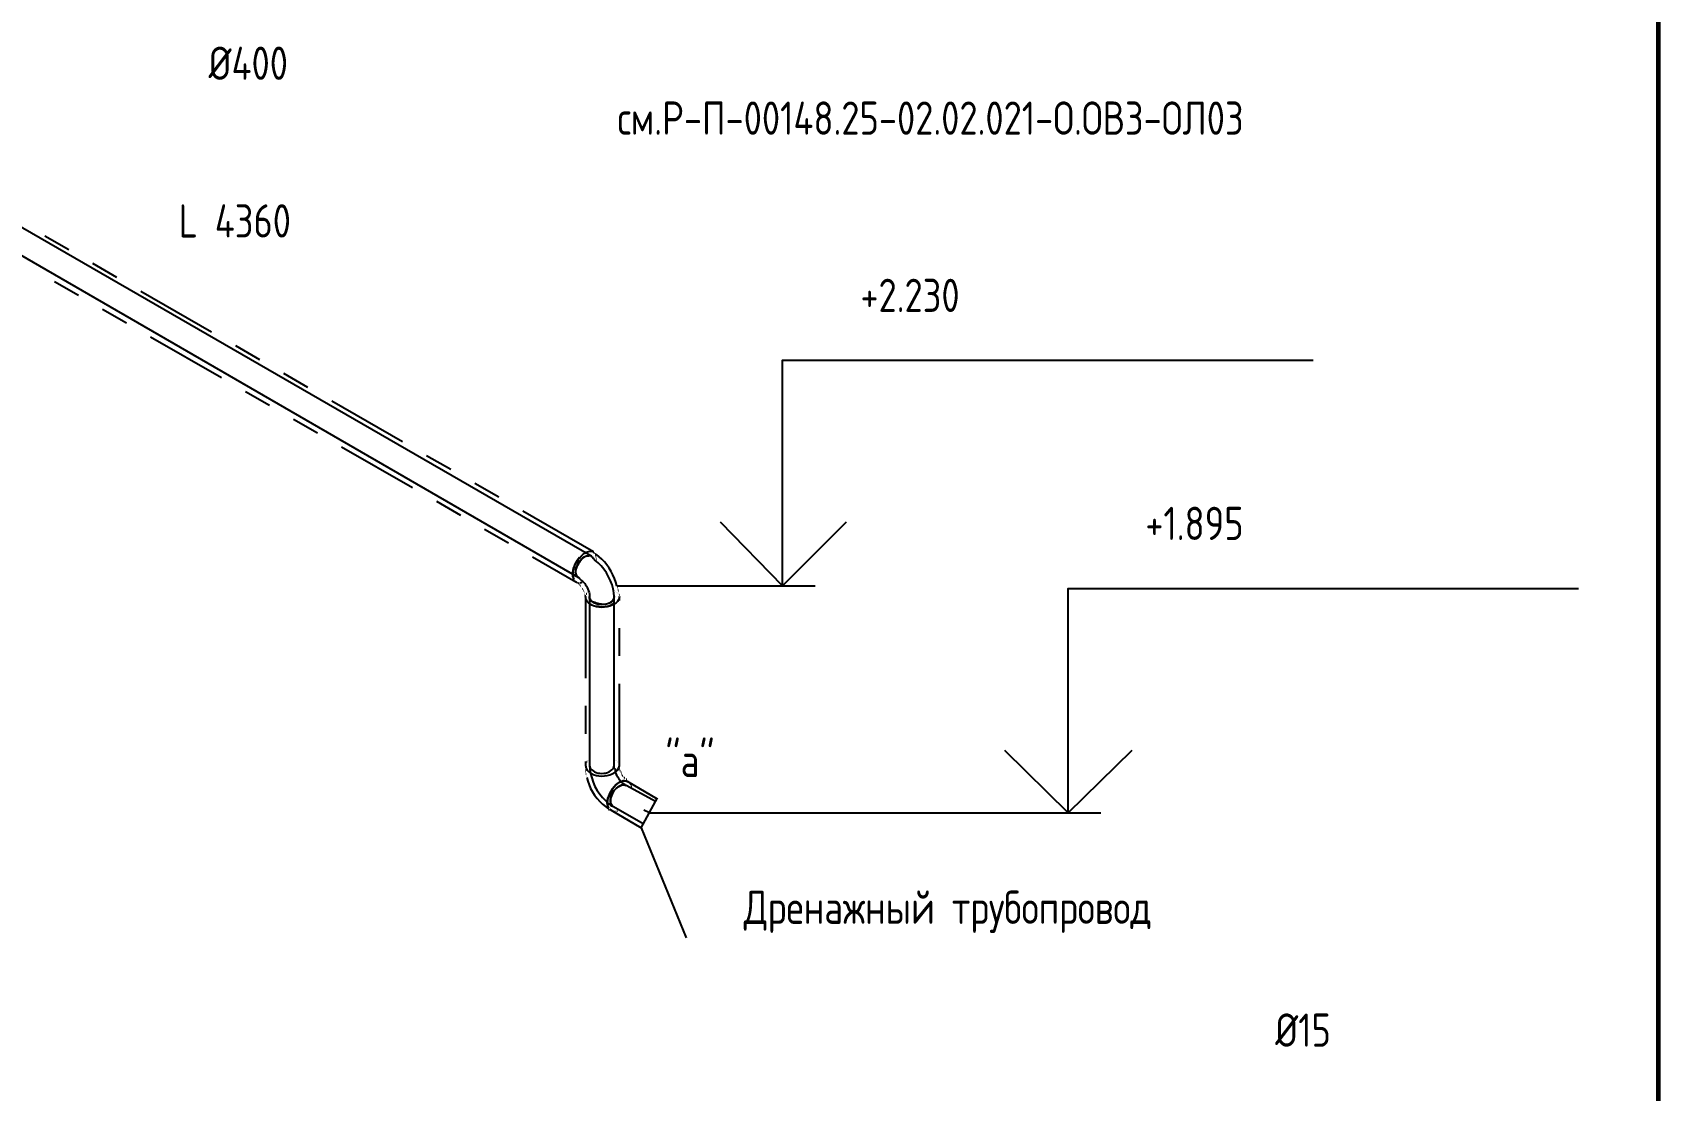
# Model space of a CAD drawing. Header units: metres. Extents: x 20 to 415, y 5 to 292.
# Drawn here: x 305.4 to 415, y 109.3 to 180.6 of the extents above; entities that cross this region are included whole.
import ezdxf

# ---------------------------------------------------------------- set-up
doc = ezdxf.new("R2010")
doc.units = ezdxf.units.M
for name, color, linetype in [('ИЗОЛЯЦИЯ', 3, 'Continuous'), ('ОБОЗНАЧЕНИЯ', 7, 'Continuous'), ('РАМКА', 7, 'Continuous'), ('ТРУБОПРОВОД', 5, 'Continuous')]:
    doc.layers.add(name, color=color, linetype=linetype)
doc.styles.add('GOST', font='isocpeur.ttf')

msp = doc.modelspace()

# ---------------------------------------------------------------- linework, layer by layer
at = {"layer": 'ИЗОЛЯЦИЯ'}
for points in [[(307.87, 165.98), (306.25, 166.91)], [(311.11, 164.11), (309.49, 165.05)], [(306.91, 163.85), (308.53, 162.92)], [(317.5, 160.44), (312.73, 163.18)], [(310.15, 161.99), (311.77, 161.05)], [(313.39, 160.12), (318.16, 157.37)], [(320.74, 158.57), (319.12, 159.5)], [(323.98, 156.71), (322.36, 157.64)], [(319.78, 156.44), (321.4, 155.51)], [(330.37, 153.03), (325.6, 155.77)], [(323.02, 154.57), (324.64, 153.64)], [(326.26, 152.7), (331.03, 149.96)], [(333.61, 151.17), (331.99, 152.1)], [(336.85, 149.3), (335.23, 150.23)], [(332.65, 149.03), (334.27, 148.09)], [(343.24, 145.62), (338.47, 148.37)], [(335.89, 147.16), (337.51, 146.22)], [(339.13, 145.29), (342.05, 143.61)], [(341.92, 144.66), (341.87, 144.52)], [(341.99, 144.79), (341.92, 144.66)], [(341.92, 144.56), (341.98, 144.73)], [(341.98, 144.73), (342.05, 144.89)], [(342.05, 144.91), (341.99, 144.79)], [(342.05, 144.89), (342.16, 145.05)], [(342.13, 145.02), (342.05, 144.91)], [(342.2, 145.13), (342.13, 145.02)], [(342.16, 145.05), (342.28, 145.2)], [(342.28, 145.23), (342.2, 145.13)], [(342.28, 145.2), (342.4, 145.33)], [(342.36, 145.32), (342.36, 145.32)], [(342.4, 145.33), (342.52, 145.44)], [(342.44, 145.4), (342.45, 145.4)], [(342.52, 145.44), (342.65, 145.53)], [(342.52, 145.47), (342.53, 145.47)], [(342.6, 145.53), (342.61, 145.53)], [(342.65, 145.53), (342.77, 145.6)], [(342.68, 145.56), (342.69, 145.56)], [(342.75, 145.59), (342.76, 145.59)], [(342.77, 145.6), (342.89, 145.65)], [(342.83, 145.61), (342.83, 145.61)], [(342.89, 145.65), (343.01, 145.67)], [(342.89, 145.63), (342.9, 145.63)], [(342.96, 145.65), (342.96, 145.65)], [(343.01, 145.67), (343.13, 145.66)], [(343.02, 145.66), (343.03, 145.66)], [(343.07, 145.66), (343.08, 145.66)], [(343.13, 145.66), (343.24, 145.62)], [(343.13, 145.66), (343.14, 145.66)], [(343.19, 145.65), (343.2, 145.65)], [(343.24, 145.62), (343.25, 145.62)], [(343.24, 145.62), (343.25, 145.62)], [(343.24, 145.6), (343.25, 145.6)], [(343.25, 145.58), (343.26, 145.58)], [(343.26, 145.56), (343.27, 145.56)], [(343.27, 145.59), (343.28, 145.59)], [(343.27, 145.59), (343.28, 145.59)], [(343.28, 145.55), (343.29, 145.55)], [(343.3, 145.55), (343.3, 145.55)], [(343.3, 145.55), (343.3, 145.55)], [(343.3, 145.53), (343.31, 145.53)], [(343.32, 145.52), (343.33, 145.52)], [(343.32, 145.5), (343.33, 145.5)], [(343.32, 145.5), (343.33, 145.5)], [(343.35, 145.5), (343.35, 145.5)], [(343.35, 145.44), (343.35, 145.44)], [(343.35, 145.44), (343.36, 145.44)], [(343.37, 145.49), (343.38, 145.49)], [(343.37, 145.38), (343.38, 145.38)], [(343.37, 145.38), (343.38, 145.38)], [(343.39, 145.32), (343.4, 145.32)], [(343.39, 145.32), (343.4, 145.32)], [(343.4, 145.46), (343.41, 145.46)], [(343.4, 145.26), (343.41, 145.26)], [(343.4, 145.26), (343.41, 145.26)], [(343.42, 145.19), (343.42, 145.19)], [(343.42, 145.19), (343.42, 145.19)], [(343.42, 145.13), (343.43, 145.13)], [(343.42, 145.13), (343.43, 145.13)], [(343.61, 145.29), (343.43, 145.44)], [(343.43, 145.44), (343.43, 145.44)], [(343.43, 145.07), (343.43, 145.07)], [(343.8, 145.12), (343.61, 145.29)], [(343.97, 144.94), (343.8, 145.12)], [(344.13, 144.74), (343.97, 144.94)], [(344.28, 144.52), (344.13, 144.74)], [(341.84, 144.39), (341.83, 144.26)], [(341.83, 144.26), (341.83, 144.14)], [(341.83, 144.14), (341.84, 144.03)], [(341.87, 144.52), (341.84, 144.39)], [(341.84, 144.11), (341.85, 144.25)], [(341.85, 143.98), (341.84, 144.11)], [(341.84, 144.03), (341.86, 143.93)], [(341.85, 144.25), (341.88, 144.41)], [(341.88, 143.86), (341.85, 143.98)], [(341.86, 143.93), (341.86, 143.93)], [(341.88, 144.41), (341.92, 144.56)], [(341.92, 143.76), (341.88, 143.86)], [(341.88, 143.84), (341.89, 143.84)], [(341.91, 143.76), (341.92, 143.76)], [(341.95, 143.69), (341.96, 143.69)], [(341.98, 143.67), (341.98, 143.67)], [(342, 143.64), (342.01, 143.64)], [(342.05, 143.61), (342.06, 143.61)], [(342.05, 143.61), (342.06, 143.61)], [(342.05, 143.61), (342.06, 143.61)], [(342.05, 143.6), (342.06, 143.6)], [(342.06, 143.6), (342.07, 143.6)], [(342.07, 143.59), (342.08, 143.59)], [(342.08, 143.58), (342.09, 143.58)], [(342.09, 143.57), (342.1, 143.57)], [(342.1, 143.58), (342.11, 143.58)], [(342.11, 143.56), (342.12, 143.56)], [(342.12, 143.56), (342.13, 143.56)], [(342.13, 143.55), (342.14, 143.55)], [(342.15, 143.56), (342.16, 143.56)], [(342.16, 143.55), (342.16, 143.55)], [(342.2, 143.55), (342.2, 143.55)], [(342.2, 143.54), (342.21, 143.54)], [(342.24, 143.54), (342.25, 143.54)], [(342.25, 143.54), (342.25, 143.54)], [(342.28, 143.54), (342.29, 143.54)], [(342.29, 143.54), (342.3, 143.54)], [(342.32, 143.54), (342.33, 143.54)], [(342.35, 143.55), (342.36, 143.55)], [(342.36, 143.55), (342.37, 143.55)], [(342.4, 143.56), (342.41, 143.56)], [(342.41, 143.56), (342.42, 143.56)], [(342.45, 143.58), (342.46, 143.58)], [(342.46, 143.58), (342.47, 143.58)], [(342.51, 143.61), (342.52, 143.61)], [(344.42, 144.3), (344.28, 144.52)], [(344.54, 144.06), (344.42, 144.3)], [(344.65, 143.82), (344.54, 144.06)], [(344.73, 143.58), (344.65, 143.82)], [(344.8, 143.33), (344.73, 143.58)], [(342.15, 143.54), (342.16, 143.54)], [(342.18, 143.53), (342.19, 143.53)], [(342.21, 143.52), (342.22, 143.52)], [(342.23, 143.52), (342.24, 143.52)], [(342.26, 143.46), (342.27, 143.46)], [(342.3, 143.41), (342.31, 143.41)], [(342.34, 143.35), (342.35, 143.35)], [(342.38, 143.3), (342.38, 143.3)], [(342.42, 143.24), (342.43, 143.24)], [(342.46, 143.18), (342.47, 143.18)], [(342.5, 143.13), (342.51, 143.13)], [(342.54, 143.07), (342.54, 143.07)], [(342.57, 143.02), (342.58, 143.02)], [(342.6, 142.96), (342.61, 142.96)], [(342.6, 142.94), (342.61, 142.94)], [(342.6, 142.91), (342.61, 142.91)], [(342.6, 142.88), (342.61, 142.88)], [(342.6, 142.86), (342.61, 142.86)], [(342.6, 142.83), (342.61, 142.83)], [(342.6, 142.8), (342.61, 142.8)], [(342.6, 142.77), (342.61, 142.77)], [(342.6, 142.75), (342.61, 142.75)], [(342.6, 142.72), (342.61, 142.72)], [(342.6, 142.69), (342.61, 142.69)], [(342.63, 142.69), (342.63, 142.69)], [(342.64, 142.68), (342.65, 142.68)], [(342.66, 142.67), (342.67, 142.67)], [(342.67, 142.66), (342.68, 142.66)], [(342.68, 142.64), (342.69, 142.64)], [(342.69, 142.63), (342.7, 142.63)], [(342.69, 142.63), (342.7, 142.63)], [(342.69, 142.63), (342.7, 142.63)], [(342.69, 142.62), (342.7, 142.62)], [(342.69, 142.61), (342.7, 142.61)], [(342.69, 142.6), (342.69, 137.1)], [(342.71, 142.49), (342.69, 142.6)], [(342.69, 142.6), (342.7, 142.6)], [(342.69, 142.6), (342.7, 142.6)], [(342.69, 142.6), (342.7, 142.6)], [(342.7, 142.66), (342.71, 142.66)], [(342.7, 142.66), (342.71, 142.66)], [(342.7, 142.52), (342.71, 142.52)], [(342.71, 142.7), (342.72, 142.7)], [(342.71, 142.7), (342.72, 142.7)], [(342.74, 142.38), (342.71, 142.49)], [(342.73, 142.74), (342.74, 142.74)], [(342.73, 142.74), (342.74, 142.74)], [(342.75, 142.78), (342.76, 142.78)], [(342.75, 142.78), (342.76, 142.78)], [(342.77, 142.82), (342.78, 142.82)], [(342.77, 142.82), (342.78, 142.82)], [(342.8, 142.86), (342.8, 142.86)], [(342.8, 142.86), (342.8, 142.86)], [(342.82, 142.9), (342.83, 142.9)], [(342.82, 142.9), (342.83, 142.9)], [(342.85, 142.93), (342.86, 142.93)], [(342.85, 142.93), (342.86, 142.93)], [(344.62, 143.06), (344.63, 143.06)], [(344.62, 143.06), (344.63, 143.06)], [(344.62, 143.06), (344.63, 143.06)], [(344.62, 143.06), (344.63, 143.06)], [(344.67, 143), (344.68, 143)], [(344.67, 143), (344.68, 143)], [(344.73, 142.96), (344.73, 142.96)], [(344.73, 142.96), (344.73, 142.96)], [(344.78, 142.91), (344.79, 142.91)], [(344.78, 142.91), (344.79, 142.91)], [(344.82, 142.87), (344.83, 142.87)], [(344.82, 142.87), (344.83, 142.87)], [(344.83, 143.25), (344.84, 143.25)], [(344.85, 143.17), (344.86, 143.17)], [(344.87, 142.83), (344.88, 142.83)], [(344.87, 142.83), (344.88, 142.83)], [(344.88, 143.09), (344.89, 143.09)], [(344.9, 143.01), (344.91, 143.01)], [(344.91, 142.79), (344.92, 142.79)], [(344.91, 142.79), (344.92, 142.79)], [(344.97, 142.49), (344.92, 142.38)], [(344.93, 142.93), (344.94, 142.93)], [(344.94, 142.74), (344.95, 142.74)], [(344.94, 142.74), (344.95, 142.74)], [(344.95, 142.86), (344.95, 142.86)], [(344.96, 142.79), (344.97, 142.79)], [(344.96, 142.7), (344.97, 142.7)], [(344.96, 142.7), (344.97, 142.7)], [(344.96, 142.49), (344.97, 142.49)], [(344.97, 142.72), (344.98, 142.72)], [(344.98, 142.6), (344.97, 142.49)], [(344.98, 142.66), (344.99, 142.66)], [(344.98, 142.65), (344.99, 142.65)], [(344.98, 142.65), (344.99, 142.65)], [(344.98, 142.34), (344.98, 142.6)], [(344.98, 142.6), (344.99, 142.6)], [(344.98, 142.6), (344.99, 142.6)], [(344.98, 142.54), (344.99, 142.54)], [(342.72, 142.44), (342.73, 142.44)], [(342.81, 142.28), (342.74, 142.38)], [(342.76, 142.36), (342.77, 142.36)], [(342.89, 142.18), (342.81, 142.28)], [(342.81, 142.28), (342.82, 142.28)], [(342.88, 142.21), (342.88, 142.21)], [(343, 142.09), (342.89, 142.18)], [(342.95, 142.14), (342.96, 142.14)], [(343.13, 142.02), (343, 142.09)], [(343.13, 142.03), (343.03, 142.08)], [(343.03, 142.08), (343.04, 142.08)], [(343.23, 141.99), (343.13, 142.03)], [(343.27, 141.95), (343.13, 142.02)], [(343.33, 141.96), (343.23, 141.99)], [(343.43, 141.91), (343.27, 141.95)], [(343.47, 141.93), (343.33, 141.96)], [(343.6, 141.88), (343.43, 141.91)], [(343.61, 141.91), (343.47, 141.93)], [(343.79, 141.86), (343.6, 141.88)], [(343.74, 141.9), (343.61, 141.91)], [(343.88, 141.9), (343.74, 141.9)], [(343.98, 141.88), (343.79, 141.86)], [(344.01, 141.91), (343.88, 141.9)], [(344.16, 141.91), (343.98, 141.88)], [(344.14, 141.93), (344.01, 141.91)], [(344.26, 141.96), (344.14, 141.93)], [(344.33, 141.95), (344.16, 141.91)], [(344.39, 142.01), (344.26, 141.96)], [(344.49, 142.02), (344.33, 141.95)], [(344.5, 142.07), (344.39, 142.01)], [(344.63, 142.09), (344.49, 142.02)], [(344.62, 142.14), (344.5, 142.07)], [(344.75, 142.18), (344.63, 142.09)], [(344.67, 142.17), (344.68, 142.17)], [(344.73, 142.21), (344.73, 142.21)], [(344.85, 142.28), (344.75, 142.18)], [(344.78, 142.25), (344.79, 142.25)], [(344.82, 142.29), (344.83, 142.29)], [(344.92, 142.38), (344.85, 142.28)], [(344.87, 142.34), (344.88, 142.34)], [(344.91, 142.38), (344.92, 142.38)], [(344.94, 142.44), (344.95, 142.44)], [(344.98, 138.6), (344.98, 140.47)], [(344.98, 131.23), (344.98, 136.73)], [(342.69, 135.23), (342.69, 133.36)], [(342.69, 131.49), (342.69, 131.23)], [(342.83, 131.53), (342.84, 131.53)], [(342.83, 131.53), (342.84, 131.53)], [(342.87, 131.58), (342.88, 131.58)], [(342.87, 131.58), (342.88, 131.58)], [(342.91, 131.64), (342.92, 131.64)], [(342.91, 131.64), (342.92, 131.64)], [(342.97, 131.69), (342.98, 131.69)], [(342.97, 131.69), (342.98, 131.69)], [(344.67, 131.64), (344.68, 131.64)], [(344.67, 131.64), (344.68, 131.64)], [(344.73, 131.58), (344.73, 131.58)], [(344.73, 131.58), (344.73, 131.58)], [(344.78, 131.53), (344.79, 131.53)], [(344.78, 131.53), (344.79, 131.53)], [(342.69, 131.26), (342.7, 131.26)], [(342.69, 131.26), (342.7, 131.26)], [(342.69, 131.23), (342.71, 131.12)], [(342.69, 131.23), (342.7, 131.23)], [(342.69, 131.23), (342.71, 131.12)], [(342.69, 131.15), (342.7, 131.15)], [(342.69, 131.07), (342.7, 131.07)], [(342.69, 130.98), (342.7, 130.98)], [(342.7, 131.3), (342.71, 131.3)], [(342.7, 131.3), (342.71, 131.3)], [(342.7, 130.9), (342.71, 130.9)], [(342.7, 130.82), (342.71, 130.82)], [(342.71, 131.12), (342.74, 131.01)], [(342.71, 131.12), (342.74, 131.01)], [(342.71, 130.74), (342.72, 130.74)], [(342.72, 131.34), (342.73, 131.34)], [(342.72, 131.34), (342.73, 131.34)], [(342.72, 130.65), (342.73, 130.65)], [(342.74, 131.38), (342.74, 131.38)], [(342.74, 131.38), (342.74, 131.38)], [(342.74, 131.01), (342.81, 130.91)], [(342.74, 131.01), (342.81, 130.91)], [(342.74, 130.57), (342.75, 130.57)], [(342.76, 131.43), (342.77, 131.43)], [(342.76, 131.43), (342.77, 131.43)], [(342.76, 130.49), (342.77, 130.49)], [(342.78, 130.41), (342.85, 130.16)], [(342.79, 131.48), (342.8, 131.48)], [(342.79, 131.48), (342.8, 131.48)], [(342.81, 130.91), (342.89, 130.82)], [(342.81, 130.91), (342.89, 130.82)], [(342.89, 130.82), (343, 130.73)], [(342.89, 130.82), (343, 130.73)], [(343, 130.73), (343.13, 130.65)], [(343, 130.73), (343.13, 130.65)], [(343.13, 130.65), (343.27, 130.59)], [(343.13, 130.65), (343.27, 130.59)], [(343.27, 130.59), (343.43, 130.54)], [(343.27, 130.59), (343.43, 130.54)], [(343.43, 130.54), (343.6, 130.51)], [(343.43, 130.54), (343.6, 130.51)], [(343.6, 130.51), (343.79, 130.5)], [(343.6, 130.51), (343.79, 130.5)], [(343.79, 130.5), (343.98, 130.51)], [(343.79, 130.5), (343.98, 130.51)], [(343.98, 130.51), (344.16, 130.54)], [(343.98, 130.51), (344.16, 130.54)], [(344.16, 130.54), (344.33, 130.59)], [(344.16, 130.54), (344.33, 130.59)], [(344.33, 130.59), (344.49, 130.65)], [(344.33, 130.59), (344.49, 130.65)], [(344.49, 130.65), (344.63, 130.73)], [(344.49, 130.65), (344.63, 130.73)], [(344.63, 130.73), (344.75, 130.82)], [(344.63, 130.73), (344.75, 130.82)], [(344.75, 130.82), (344.85, 130.91)], [(344.75, 130.82), (344.85, 130.91)], [(344.82, 131.48), (344.83, 131.48)], [(344.82, 131.48), (344.83, 131.48)], [(344.85, 130.91), (344.92, 131.01)], [(344.85, 130.91), (344.92, 131.01)], [(344.87, 131.43), (344.88, 131.43)], [(344.87, 131.43), (344.88, 131.43)], [(344.91, 131.38), (344.92, 131.38)], [(344.91, 131.38), (344.92, 131.38)], [(344.92, 131.01), (344.97, 131.12)], [(344.92, 131.01), (344.97, 131.12)], [(344.94, 131.34), (344.95, 131.34)], [(344.94, 131.34), (344.95, 131.34)], [(344.96, 131.3), (344.97, 131.3)], [(344.96, 131.3), (344.97, 131.3)], [(344.97, 131.12), (344.98, 131.23)], [(344.97, 131.12), (344.98, 131.23)], [(344.98, 131.26), (344.99, 131.26)], [(344.98, 131.26), (344.99, 131.26)], [(344.98, 131.23), (344.99, 131.23)], [(344.98, 131.14), (344.98, 131.23)], [(344.98, 131.23), (344.99, 131.23)], [(344.98, 131.13), (344.99, 131.13)], [(344.98, 131.12), (344.99, 131.12)], [(344.98, 131.11), (344.99, 131.11)], [(344.98, 131.09), (344.99, 131.09)], [(344.98, 131.08), (344.99, 131.08)], [(344.98, 131.07), (344.99, 131.07)], [(344.98, 131.06), (344.99, 131.06)], [(344.98, 131.05), (344.99, 131.05)], [(344.98, 131.05), (344.99, 131.05)], [(344.98, 131.02), (344.99, 131.02)], [(344.98, 130.99), (344.99, 130.99)], [(344.99, 130.97), (345, 130.97)], [(344.99, 130.94), (345, 130.94)], [(345, 130.92), (345, 130.92)], [(345, 130.9), (345.01, 130.9)], [(345.01, 130.89), (345.02, 130.89)], [(345.03, 130.88), (345.04, 130.88)], [(345.05, 130.87), (345.06, 130.87)], [(345.07, 130.86), (345.08, 130.86)], [(345.08, 130.79), (345.09, 130.79)], [(345.1, 130.71), (345.11, 130.71)], [(345.12, 130.64), (345.13, 130.64)], [(345.15, 130.58), (345.16, 130.58)], [(345.19, 130.52), (345.2, 130.52)], [(345.23, 130.47), (345.24, 130.47)], [(345.28, 130.42), (345.29, 130.42)], [(342.85, 130.16), (342.94, 129.91)], [(342.94, 129.91), (343.04, 129.67)], [(343.04, 129.67), (343.17, 129.44)], [(343.17, 129.44), (343.31, 129.21)], [(344.26, 129.16), (344.33, 129.33)], [(344.33, 129.33), (344.26, 129.16)], [(344.33, 129.33), (344.43, 129.49)], [(344.43, 129.49), (344.33, 129.33)], [(344.43, 129.49), (344.52, 129.65)], [(344.52, 129.65), (344.43, 129.49)], [(344.52, 129.65), (344.63, 129.79)], [(344.63, 129.79), (344.52, 129.65)], [(344.63, 129.79), (344.74, 129.91)], [(344.74, 129.91), (344.63, 129.79)], [(344.74, 129.91), (344.86, 130.01)], [(344.86, 130.01), (344.74, 129.91)], [(344.86, 130.01), (344.98, 130.09)], [(344.98, 130.09), (344.86, 130.01)], [(344.98, 130.09), (345.11, 130.14)], [(345.11, 130.14), (344.98, 130.09)], [(345.11, 130.14), (345.23, 130.18)], [(345.23, 130.18), (345.11, 130.14)], [(345.23, 130.18), (345.34, 130.19)], [(345.34, 130.19), (345.23, 130.18)], [(345.33, 130.38), (345.34, 130.38)], [(345.34, 130.19), (345.44, 130.17)], [(345.44, 130.17), (345.34, 130.19)], [(345.39, 130.35), (345.4, 130.35)], [(345.44, 130.32), (345.45, 130.32)], [(345.44, 130.29), (345.45, 130.29)], [(345.44, 130.17), (345.45, 130.17)], [(345.45, 130.26), (345.46, 130.26)], [(345.46, 130.24), (345.47, 130.24)], [(345.47, 130.21), (345.48, 130.21)], [(345.49, 130.19), (345.5, 130.19)], [(345.5, 130.17), (345.51, 130.17)], [(345.51, 130.15), (345.52, 130.15)], [(345.52, 130.14), (345.53, 130.14)], [(345.53, 130.13), (345.54, 130.13)], [(345.53, 130.13), (345.54, 130.13)], [(345.53, 130.13), (345.54, 130.13)], [(347.55, 128.94), (345.53, 130.13)], [(345.53, 130.13), (345.54, 130.13)], [(345.59, 130.1), (345.59, 130.1)], [(345.59, 130.1), (345.59, 130.1)], [(345.63, 130.07), (345.64, 130.07)], [(345.63, 130.07), (345.64, 130.07)], [(345.67, 130.03), (345.68, 130.03)], [(345.67, 130.03), (345.68, 130.03)], [(345.71, 129.98), (345.72, 129.98)], [(345.71, 129.98), (345.72, 129.98)], [(345.74, 129.94), (345.75, 129.94)], [(345.74, 129.94), (345.75, 129.94)], [(345.76, 129.89), (345.77, 129.89)], [(345.76, 129.89), (345.77, 129.89)], [(345.78, 129.84), (345.79, 129.84)], [(345.78, 129.84), (345.79, 129.84)], [(345.8, 129.78), (345.81, 129.78)], [(345.8, 129.78), (345.81, 129.78)], [(345.81, 129.73), (345.81, 129.73)], [(345.81, 129.73), (345.81, 129.73)], [(345.81, 129.67), (345.82, 129.67)], [(343.31, 129.21), (343.47, 129)], [(343.47, 129), (343.65, 128.8)], [(343.65, 128.8), (343.83, 128.61)], [(343.83, 128.61), (344.04, 128.45)], [(344.04, 128.45), (344.25, 128.3)], [(344.16, 128.71), (344.17, 128.85)], [(344.17, 128.85), (344.16, 128.71)], [(344.17, 128.58), (344.16, 128.71)], [(344.16, 128.71), (344.17, 128.58)], [(344.17, 128.85), (344.2, 129.01)], [(344.2, 129.01), (344.17, 128.85)], [(344.2, 128.46), (344.17, 128.58)], [(344.17, 128.58), (344.2, 128.46)], [(344.2, 129.01), (344.26, 129.16)], [(344.26, 129.16), (344.2, 129.01)], [(344.26, 128.36), (344.2, 128.46)], [(344.2, 128.46), (344.26, 128.36)], [(344.25, 128.3), (344.26, 128.3)], [(344.25, 128.27), (344.26, 128.27)], [(344.26, 128.36), (344.27, 128.36)], [(344.26, 128.25), (344.27, 128.25)], [(344.27, 128.24), (344.28, 128.24)], [(344.29, 128.23), (344.3, 128.23)], [(344.31, 128.22), (344.32, 128.22)], [(344.43, 128.21), (344.33, 128.27)], [(344.33, 128.27), (344.34, 128.27)], [(344.33, 128.27), (344.43, 128.21)], [(344.33, 128.21), (344.34, 128.21)], [(344.35, 128.21), (344.36, 128.21)], [(344.38, 128.21), (344.39, 128.21)], [(344.41, 128.21), (344.41, 128.21)], [(344.43, 128.21), (346.45, 127.02)], [(344.43, 128.21), (344.44, 128.21)], [(344.98, 128.21), (344.99, 128.21)], [(344.47, 128.18), (344.48, 128.18)], [(344.47, 128.18), (344.48, 128.18)], [(344.51, 128.16), (344.52, 128.16)], [(344.51, 128.16), (344.52, 128.16)], [(344.56, 128.15), (344.57, 128.15)], [(344.56, 128.15), (344.57, 128.15)], [(344.61, 128.14), (344.62, 128.14)], [(344.61, 128.14), (344.62, 128.14)], [(344.67, 128.14), (344.68, 128.14)], [(344.67, 128.14), (344.68, 128.14)], [(344.74, 128.14), (344.75, 128.14)], [(344.74, 128.14), (344.75, 128.14)], [(344.8, 128.15), (344.81, 128.15)], [(344.8, 128.15), (344.81, 128.15)], [(344.86, 128.16), (344.87, 128.16)], [(344.86, 128.16), (344.87, 128.16)], [(344.93, 128.18), (344.94, 128.18)], [(344.93, 128.18), (344.93, 128.18)]]:
    msp.add_lwpolyline(points, dxfattribs=at)
at = {"layer": 'ОБОЗНАЧЕНИЯ'}
for points in [[(355.98, 143.33), (355.98, 158.55), (391.73, 158.55)], [(351.77, 147.64), (355.98, 143.33), (360.29, 147.64)], [(344.8, 143.33), (358.18, 143.33)], [(375.23, 128.02), (375.23, 143.15), (409.61, 143.15)], [(370.93, 132.24), (375.23, 128.02), (379.54, 132.24)], [(346.45, 127.02), (347.55, 129.03)], [(347, 128.02), (377.43, 128.02)], [(346.45, 127.02), (349.47, 119.59)]]:
    msp.add_lwpolyline(points, dxfattribs=at)
at = {"layer": 'РАМКА', "lineweight": 60}
msp.add_lwpolyline([(20, 5), (415, 5), (415, 292), (20, 292), (20, 5)], dxfattribs=at)
at = {"layer": 'ТРУБОПРОВОД'}
for points in [[(343.06, 145.35), (301.26, 169.46)], [(300.71, 167.9), (342.23, 143.88)], [(342.6, 145.26), (342.54, 145.22), (342.48, 145.18), (342.42, 145.13), (342.35, 145.07), (342.29, 144.99), (342.23, 144.91), (342.17, 144.83), (342.13, 144.73), (342.08, 144.63), (342.05, 144.52), (342.03, 144.44), (342.02, 144.36), (342.02, 144.28), (342.02, 144.21), (342.04, 144.13), (342.06, 144.07), (342.1, 144.01), (342.14, 143.96), (342.18, 143.91), (342.23, 143.88)], [(342.23, 143.88), (342.16, 143.92), (342.1, 143.98), (342.06, 144.05), (342.04, 144.14), (342.03, 144.24), (342.04, 144.34), (342.06, 144.46), (342.1, 144.57), (342.16, 144.69), (342.23, 144.8), (342.29, 144.93), (342.36, 145.04), (342.44, 145.14), (342.52, 145.22), (342.61, 145.28), (342.7, 145.33), (342.79, 145.36), (342.89, 145.37), (342.97, 145.37), (343.06, 145.35)], [(343.06, 145.35), (343.03, 145.35), (342.99, 145.35), (342.95, 145.35), (342.91, 145.34), (342.86, 145.34), (342.81, 145.33), (342.76, 145.32), (342.71, 145.3), (342.66, 145.28), (342.6, 145.26)], [(344.62, 142.6), (344.6, 142.85), (344.55, 143.12), (344.48, 143.39), (344.38, 143.67), (344.25, 143.94), (344.1, 144.2), (343.93, 144.45), (343.75, 144.68), (343.55, 144.89), (343.33, 145.07), (343.31, 145.1), (343.28, 145.13), (343.25, 145.16), (343.22, 145.18), (343.2, 145.21), (343.17, 145.24), (343.14, 145.27), (343.11, 145.29), (343.09, 145.32), (343.06, 145.35)], [(342.23, 143.88), (342.24, 143.88), (342.24, 143.87), (342.26, 143.86), (342.27, 143.84), (342.29, 143.82), (342.31, 143.8), (342.34, 143.78), (342.36, 143.75), (342.39, 143.73), (342.42, 143.7), (342.5, 143.64), (342.57, 143.57), (342.64, 143.49), (342.7, 143.4), (342.76, 143.31), (342.81, 143.21), (342.86, 143.11), (342.9, 143), (342.94, 142.89), (342.97, 142.78), (342.97, 142.78), (342.97, 142.77), (342.97, 142.76), (342.97, 142.74), (342.97, 142.72), (342.97, 142.7), (342.97, 142.68), (342.97, 142.65), (342.97, 142.63), (342.97, 142.6)], [(342.97, 142.6), (342.97, 131.23)], [(344.62, 142.6), (344.61, 142.52), (344.57, 142.44), (344.53, 142.36), (344.46, 142.29), (344.38, 142.22), (344.28, 142.16), (344.17, 142.12), (344.05, 142.08), (343.93, 142.06), (343.79, 142.05), (343.66, 142.06), (343.53, 142.08), (343.41, 142.12), (343.3, 142.16), (343.21, 142.22), (343.13, 142.29), (343.06, 142.36), (343.01, 142.44), (342.98, 142.52), (342.97, 142.6)], [(344.43, 142.23), (344.35, 142.18), (344.26, 142.14), (344.17, 142.11), (344.07, 142.09), (343.97, 142.08), (343.88, 142.08), (343.78, 142.09), (343.69, 142.1), (343.6, 142.12), (343.52, 142.14), (343.41, 142.17), (343.32, 142.2), (343.24, 142.23), (343.16, 142.26), (343.1, 142.3), (343.05, 142.34), (343.02, 142.4), (342.99, 142.45), (342.97, 142.52), (342.97, 142.6)], [(344.62, 142.6), (344.61, 142.55), (344.61, 142.5), (344.59, 142.46), (344.58, 142.42), (344.56, 142.38), (344.54, 142.35), (344.51, 142.32), (344.49, 142.29), (344.46, 142.26), (344.43, 142.23)], [(344.62, 131.23), (344.62, 142.6)], [(342.97, 131.23), (342.98, 131.15), (343.01, 131.07), (343.06, 130.99), (343.13, 130.92), (343.21, 130.85), (343.3, 130.8), (343.41, 130.75), (343.53, 130.71), (343.66, 130.69), (343.79, 130.68), (343.93, 130.69), (344.05, 130.71), (344.17, 130.75), (344.28, 130.8), (344.38, 130.85), (344.46, 130.92), (344.53, 130.99), (344.57, 131.07), (344.61, 131.15), (344.62, 131.23)], [(342.97, 131.23), (342.98, 130.95), (343.03, 130.67), (343.11, 130.38), (343.21, 130.09), (343.33, 129.81), (343.48, 129.54), (343.65, 129.29), (343.83, 129.06), (344.04, 128.85), (344.25, 128.66), (344.28, 128.64), (344.31, 128.61), (344.33, 128.59), (344.36, 128.56), (344.39, 128.54), (344.41, 128.52), (344.44, 128.5), (344.47, 128.49), (344.5, 128.48), (344.53, 128.48)], [(342.97, 131.23), (342.98, 131.15), (343.01, 131.07), (343.06, 130.99), (343.13, 130.92), (343.21, 130.85), (343.3, 130.8), (343.41, 130.75), (343.53, 130.71), (343.66, 130.69), (343.79, 130.68), (343.93, 130.69), (344.05, 130.71), (344.17, 130.75), (344.28, 130.8), (344.38, 130.85), (344.46, 130.92), (344.53, 130.99), (344.57, 131.07), (344.61, 131.15), (344.62, 131.23)], [(345.44, 129.86), (345.41, 129.88), (345.39, 129.9), (345.36, 129.92), (345.33, 129.93), (345.3, 129.95), (345.28, 129.96), (345.25, 129.98), (345.22, 130), (345.19, 130.02), (345.17, 130.04), (345.11, 130.1), (345.05, 130.17), (344.99, 130.25), (344.93, 130.34), (344.87, 130.43), (344.82, 130.53), (344.77, 130.63), (344.74, 130.74), (344.72, 130.85), (344.71, 130.96), (344.68, 130.98), (344.66, 131), (344.65, 131.02), (344.64, 131.03), (344.63, 131.05), (344.62, 131.06), (344.62, 131.08), (344.62, 131.1), (344.62, 131.12), (344.62, 131.23)], [(344.53, 128.48), (344.48, 128.52), (344.44, 128.58), (344.41, 128.65), (344.39, 128.74), (344.39, 128.84), (344.39, 128.94), (344.41, 129.06), (344.44, 129.17), (344.48, 129.29), (344.53, 129.4), (344.61, 129.51), (344.7, 129.6), (344.79, 129.69), (344.89, 129.77), (344.98, 129.83), (345.08, 129.88), (345.17, 129.91), (345.27, 129.91), (345.36, 129.9), (345.44, 129.86)], [(345.44, 129.86), (345.36, 129.9), (345.27, 129.91), (345.17, 129.91), (345.08, 129.88), (344.98, 129.83), (344.89, 129.77), (344.79, 129.69), (344.7, 129.6), (344.61, 129.51), (344.53, 129.4), (344.48, 129.29), (344.44, 129.17), (344.41, 129.06), (344.39, 128.94), (344.39, 128.84), (344.39, 128.74), (344.41, 128.65), (344.44, 128.58), (344.48, 128.52), (344.53, 128.48)], [(347.46, 128.76), (345.44, 129.86)], [(344.53, 128.48), (346.63, 127.29)], [(347, 128.02), (346.63, 128.21)]]:
    msp.add_lwpolyline(points, dxfattribs=at)

# ---------------------------------------------------------------- texts
at = {"layer": 'ОБОЗНАЧЕНИЯ', "style": 'GOST', "width": 0.8}
for s, p in [('%%c400', (317.29, 177.44)), ('см.Р-П-00148.25-02.02.021-О.ОВ3-ОЛ03', (344.85, 173.74)), ('L 4360', (315.28, 166.81)), ('+2.230', (361.22, 161.79)), ('+1.895', (380.42, 146.42)), ('"а"', (348.08, 130.44)), ('Дренажный трубопровод', (353.36, 120.54)), ('%%c15', (389.17, 112.26))]:
    msp.add_text(s, height=2.24, dxfattribs=at).set_placement(p)

doc.saveas('drawing.dxf')
